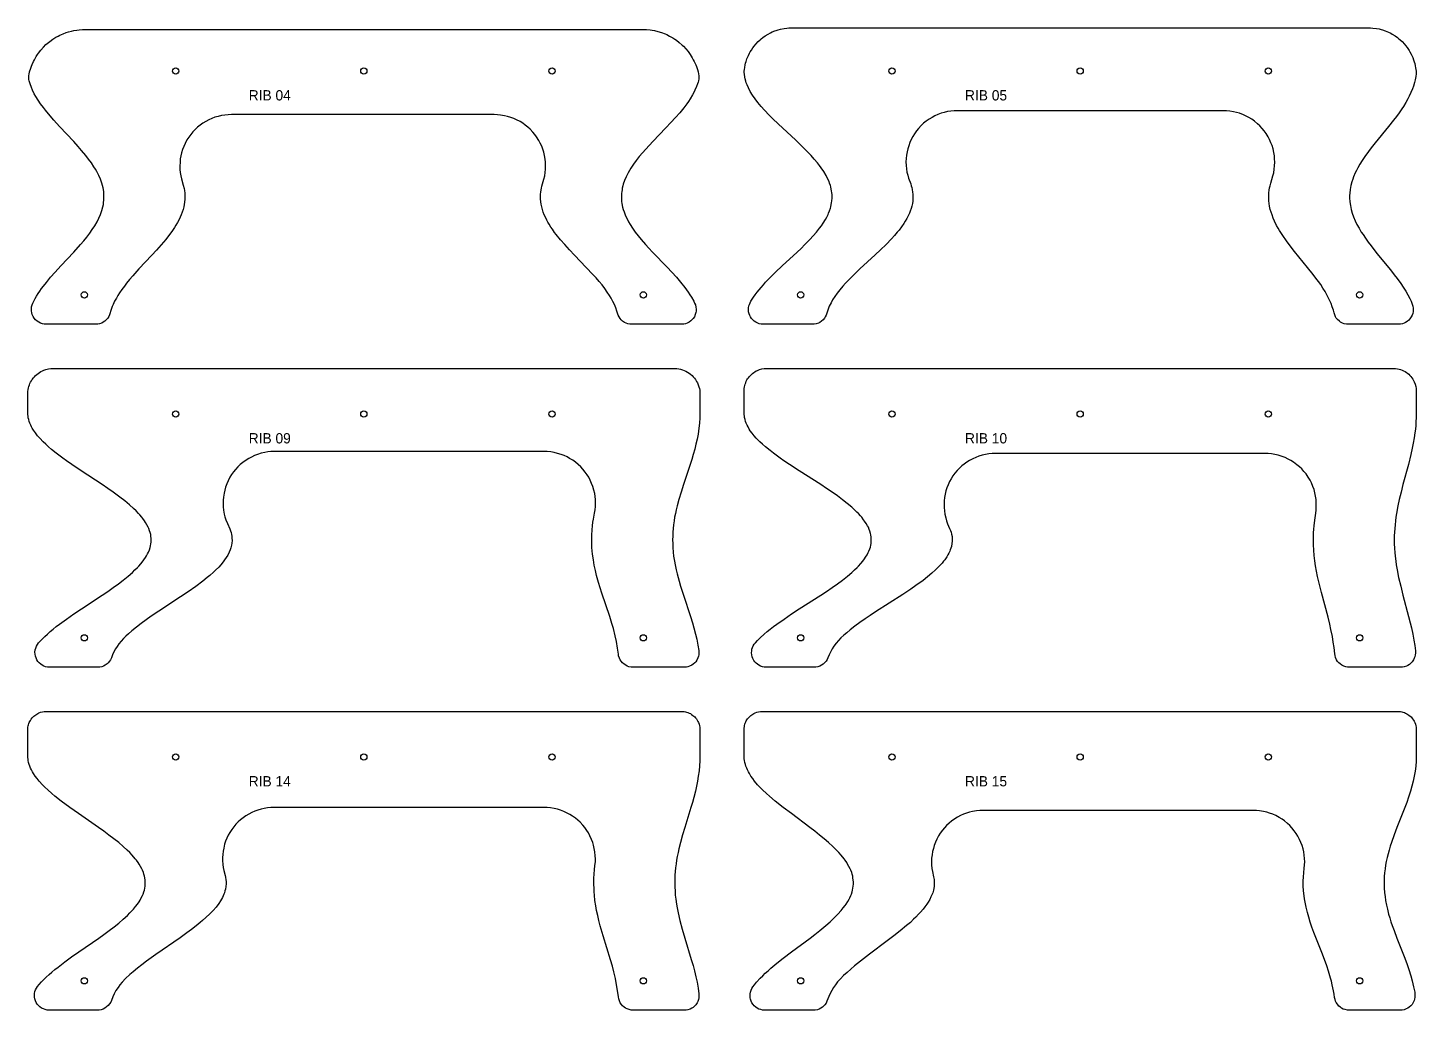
# Model space of a CAD drawing. Header units: millimetres. Extents: x 0 to 4812, y -2332 to 403.
# Drawn here: x 2923 to 4812, y -933 to 403 of the extents above; entities that cross this region are included whole.
import ezdxf
from ezdxf.enums import TextEntityAlignment as Align

# ---------------------------------------------------------------- set-up
doc = ezdxf.new("R2010")
doc.units = ezdxf.units.MM
for name, color, linetype in [('CUT_HOLES', 5, 'Continuous'), ('CUT_OUTSIDE', 1, 'Continuous'), ('LABEL', 7, 'Continuous')]:
    doc.layers.add(name, color=color, linetype=linetype)

msp = doc.modelspace()

# ---------------------------------------------------------------- linework, layer by layer
at = {"layer": 'CUT_HOLES'}
for centre in [(3124.4, 344.4), (3380.4, 344.4), (3636.4, 344.4), (4098.8, 344.4), (4354.8, 344.4), (4610.8, 344.4), (3000.2, 40), (3760.6, 40), (3974.6, 40), (4735, 40), (3124.4, -122), (3380.4, -122), (3636.4, -122), (4098.8, -122), (4354.8, -122), (4610.8, -122), (3000.2, -426.4), (3760.6, -426.4), (3974.6, -426.4), (4735, -426.4), (3124.4, -588.4), (3380.4, -588.4), (3636.4, -588.4), (4098.8, -588.4), (4354.8, -588.4), (4610.8, -588.4), (3000.2, -892.8), (3760.6, -892.8), (3974.6, -892.8), (4735, -892.8)]:
    msp.add_circle(centre, 4.25, dxfattribs=at)
at = {"layer": 'CUT_OUTSIDE'}
for points in [[(2948.2, 0), (2945.7, 0.2), (2943.1, 0.7), (2940.5, 1.5), (2938.1, 2.7), (2935.9, 4.2), (2933.9, 5.9), (2931.8, 8.4), (2930.4, 10.7), (2929.3, 13.1), (2928.6, 15.7), (2928.2, 18.3), (2928.1, 21), (2928.4, 23.7), (2929.1, 26.3), (2930, 28.6), (2931.5, 31.6), (2933.3, 35), (2935.3, 38.4), (2937.4, 41.8), (2939.7, 45.2), (2942.1, 48.6), (2944.6, 52), (2948.6, 57), (2954.3, 63.9), (2960.4, 70.8), (2968.2, 79.3), (2985.8, 98.1), (2995, 108.3), (2999.4, 113.5), (3003.5, 118.6), (3007.5, 123.8), (3011, 128.8), (3014.4, 134), (3017.4, 139.2), (3020, 144.3), (3022.2, 149.5), (3024, 154.6), (3025.4, 159.7), (3026, 162.9), (3026.3, 164.8), (3026.8, 169.8), (3026.9, 173.1), (3026.9, 175.1), (3026.7, 178.2), (3026.5, 180.3), (3026.1, 183.4), (3025.7, 185.4), (3024.9, 188.8), (3024, 191.9), (3022.1, 197.2), (3019.8, 202.5), (3017.2, 207.6), (3015.3, 210.8), (3013.2, 214.2), (3009.8, 219.4), (3006, 224.6), (3002, 229.6), (2996.4, 236.5), (2991.9, 241.6), (2985.7, 248.5), (2966.5, 269), (2958.6, 277.6), (2951.2, 286.1), (2947.2, 291.1), (2944.4, 294.7), (2940.6, 299.8), (2937.3, 304.7), (2934.2, 309.8), (2932.1, 313.6), (2929.8, 318.3), (2928.1, 322.2), (2926.4, 326.8), (2925.2, 331), (2924.8, 333.1), (2924.6, 335.4), (2924.7, 338.2), (2925.1, 340.3), (2925.7, 343.2), (2927.2, 348.1), (2928.3, 351.1), (2929.2, 353.5), (2931, 357.4), (2932.2, 359.7), (2934.7, 364.2), (2936.4, 366.8), (2937.9, 368.9), (2941, 372.9), (2944.4, 376.7), (2948, 380.3), (2949.8, 382), (2953.2, 384.7), (2957.3, 387.7), (2961.6, 390.4), (2964.4, 391.9), (2966.6, 393.1), (2971.3, 395.2), (2975.4, 396.7), (2978.4, 397.7), (2982.7, 398.8), (2985.8, 399.5), (2990.1, 400.2), (2993.3, 400.6), (2997.7, 400.9), (3000.7, 400.9), (3760, 400.9), (3764.9, 400.8), (3770, 400.3), (3772.5, 399.9), (3775.6, 399.4), (3780.5, 398.2), (3785.4, 396.7), (3790.2, 394.9), (3792.5, 393.9), (3796.4, 392), (3800.8, 389.4), (3803.5, 387.7), (3805.5, 386.3), (3809.5, 383.2), (3813.4, 379.8), (3815.2, 378), (3818.2, 374.8), (3821.4, 370.9), (3824.4, 366.8), (3827.1, 362.5), (3828.6, 359.8), (3829.7, 357.5), (3831.8, 352.8), (3832.8, 350.5), (3834.2, 346.3), (3835, 343.3), (3835.7, 340.8), (3836.1, 337.8), (3836.2, 335.5), (3836, 333.6), (3835.6, 331.2), (3835, 329.1), (3834.3, 326.8), (3833, 323.5), (3830.8, 318.3), (3829.2, 315), (3827.5, 311.9), (3824.2, 306.5), (3821.9, 303.1), (3819.7, 299.9), (3815.7, 294.5), (3810.1, 287.7), (3804.2, 281), (3797.9, 274.2), (3791.4, 267.3), (3773.3, 248.5), (3763.9, 238.3), (3759.3, 233.1), (3755, 228), (3751, 222.8), (3747.3, 217.8), (3743.8, 212.5), (3741.7, 209.1), (3739.9, 205.9), (3737.2, 200.7), (3735.1, 195.6), (3733.3, 190.5), (3732.8, 188.5), (3732, 185.3), (3731.6, 183.4), (3731.2, 180.2), (3731, 178.2), (3730.8, 175.1), (3730.7, 173.1), (3730.8, 169.8), (3731.1, 166.7), (3731.4, 164.6), (3731.9, 161.5), (3732.4, 159.4), (3733.3, 156.1), (3734.3, 153), (3736.3, 147.7), (3738.9, 142.4), (3740.6, 139.2), (3742.6, 135.8), (3746, 130.5), (3749.5, 125.5), (3753.5, 120.3), (3757.7, 115.2), (3763.6, 108.4), (3768.2, 103.3), (3773.1, 98.1), (3792.8, 77.6), (3799.3, 70.8), (3805.6, 63.9), (3811.3, 57.2), (3816.9, 50.2), (3819.5, 46.8), (3821.8, 43.6), (3824, 40.2), (3826.1, 36.8), (3829.2, 31.3), (3830.4, 28.9), (3831.4, 26.5), (3832.2, 23.4), (3832.5, 20.7), (3832.4, 18), (3832.1, 15.9), (3831.3, 13.3), (3830, 10.3), (3828.5, 8.1), (3827.2, 6.4), (3825.2, 4.6), (3823, 3), (3820.1, 1.5), (3818.1, 0.8), (3815.5, 0.2), (3812.4, 0), (3745, 0), (3742.4, 0.2), (3739.3, 0.8), (3737.3, 1.5), (3735, 2.6), (3732.3, 4.4), (3730.4, 6.2), (3729, 7.8), (3727.5, 10), (3726.4, 12.3), (3725.5, 15), (3724.7, 18), (3723.2, 22.5), (3721.3, 27.1), (3719.3, 31.2), (3716.8, 35.7), (3714.7, 39.2), (3711.6, 43.8), (3708.1, 48.6), (3704.4, 53.5), (3700.4, 58.3), (3696.3, 63.1), (3692, 67.8), (3683, 77.4), (3667, 94.1), (3660.2, 101.2), (3653.6, 108.4), (3647.8, 115), (3642, 122.2), (3639.9, 125), (3636.9, 129.2), (3634.9, 132.1), (3632.5, 136), (3630.6, 139.1), (3629.2, 141.7), (3627.3, 145.6), (3625.8, 148.9), (3624.4, 152.6), (3623.3, 156.1), (3622.4, 159.6), (3621.6, 163.3), (3621.1, 166.7), (3620.8, 170.5), (3620.8, 173.7), (3620.9, 177.1), (3621.1, 179.9), (3621.6, 182.8), (3622, 185.1), (3622.6, 187.9), (3625.4, 197.3), (3626.4, 201.8), (3627.2, 206.5), (3627.6, 211.1), (3627.7, 216.3), (3627.5, 220.5), (3627.1, 224.4), (3626.2, 229.6), (3625.1, 234.2), (3623.8, 238.3), (3622.3, 242.2), (3620.4, 246.3), (3618.3, 250.1), (3615.4, 254.7), (3612.9, 258.2), (3610.4, 261.2), (3606.7, 265.2), (3603.5, 268.1), (3600, 270.9), (3596.6, 273.3), (3592.9, 275.6), (3588.1, 278.2), (3584.2, 279.9), (3580.3, 281.4), (3575.9, 282.7), (3571.8, 283.7), (3566.4, 284.6), (3562.1, 285), (3557.8, 285.1), (3200.3, 285.1), (3195.7, 285), (3191.1, 284.5), (3186.6, 283.8), (3182.2, 282.8), (3177.8, 281.5), (3173.5, 279.9), (3169.4, 278), (3165.3, 275.9), (3161.4, 273.5), (3157.7, 270.9), (3154.2, 268), (3150.8, 264.9), (3147.7, 261.6), (3144.8, 258.1), (3142.1, 254.4), (3139.8, 250.7), (3137.2, 245.9), (3135.4, 242), (3133.7, 237.5), (3132.5, 233.3), (3131.4, 228.9), (3130.7, 224.8), (3130.3, 220.5), (3130.1, 215), (3130.2, 210.7), (3130.6, 206.2), (3131.3, 202.1), (3132.2, 197.9), (3134.8, 189.2), (3135.8, 184.5), (3136.3, 181.8), (3136.7, 178.5), (3136.9, 175.7), (3136.9, 173.3), (3136.8, 170), (3136.5, 166.3), (3136, 162.9), (3135.4, 159.7), (3134.5, 156.1), (3133.4, 152.6), (3132, 149), (3130.6, 145.6), (3128.7, 141.8), (3127.1, 138.6), (3124.7, 134.6), (3122.7, 131.4), (3120, 127.4), (3117.9, 124.4), (3114.7, 120.1), (3111, 115.5), (3104.8, 108.1), (3098.5, 101), (3092, 94), (3074.5, 75.3), (3066.1, 66), (3061.6, 60.8), (3057.7, 56), (3054.6, 52), (3051.2, 47.4), (3048, 42.8), (3045.7, 39.1), (3043.7, 35.7), (3041.3, 31.3), (3039.4, 27.1), (3038.2, 24.4), (3036.7, 20.2), (3034.5, 12.7), (3033.6, 10.8), (3032.2, 8.5), (3030.5, 6.4), (3028.1, 4.2), (3025.9, 2.7), (3024, 1.7), (3020.9, 0.7), (3018.3, 0.2), (3015.7, 0), (2948.2, 0)], [(3897.9, 344.3), (3898.1, 346.5), (3898.5, 349.3), (3899.2, 352.7), (3899.7, 354.9), (3900.5, 357.5), (3901.6, 360.9), (3903.5, 365.5), (3905.1, 368.6), (3906.1, 370.5), (3907.6, 372.9), (3909.5, 375.8), (3911.2, 378.1), (3913.5, 380.9), (3916.9, 384.5), (3919.4, 386.9), (3921.1, 388.3), (3923.3, 390), (3926.1, 392.1), (3930.3, 394.7), (3933.5, 396.4), (3936, 397.6), (3939.3, 398.9), (3941.3, 399.7), (3944, 400.5), (3947.4, 401.4), (3952.3, 402.4), (3955.8, 402.9), (3958.5, 403.1), (3962.6, 403.2), (4746.9, 403.2), (4749.6, 403.2), (4753.1, 402.9), (4758.1, 402.3), (4761.5, 401.6), (4764.2, 400.9), (4766.3, 400.3), (4769.6, 399.2), (4774.2, 397.3), (4777.4, 395.7), (4779.3, 394.7), (4783.5, 392.1), (4786.3, 390), (4788.1, 388.7), (4790.2, 386.9), (4792.7, 384.5), (4796.1, 380.9), (4797.5, 379.2), (4799.6, 376.4), (4802.4, 372.4), (4803.5, 370.5), (4805.1, 367.4), (4807.2, 362.8), (4808.4, 359.5), (4809.3, 356.9), (4809.9, 354.8), (4810.7, 351.3), (4811.2, 348.6), (4811.7, 344.4), (4811.7, 340.6), (4811.3, 337.1), (4810.5, 332.4), (4809.6, 328.6), (4808.3, 323.9), (4806.9, 320.1), (4804.8, 315), (4802.6, 310.2), (4800.6, 306.5), (4797.7, 301.4), (4794.5, 296.3), (4792.2, 292.8), (4788.7, 287.7), (4785, 282.7), (4781, 277.6), (4774.2, 269), (4756.1, 246.8), (4750.7, 240), (4746.9, 234.9), (4742, 228.1), (4738.5, 222.9), (4735.3, 217.7), (4732.4, 212.6), (4730.7, 209.2), (4729.1, 205.9), (4726.8, 200.6), (4725.6, 197.3), (4724.5, 193.9), (4723.1, 188.7), (4722.1, 183.5), (4721.5, 178.2), (4721.4, 175.1), (4721.4, 171.8), (4721.7, 166.5), (4722.4, 161.4), (4723.5, 156.3), (4724.9, 151.1), (4726.7, 146.1), (4728.9, 140.9), (4731.4, 135.7), (4734.2, 130.6), (4737.3, 125.5), (4739.6, 122), (4743, 116.9), (4746.6, 111.9), (4750.5, 106.7), (4758.6, 96.4), (4776.8, 74.2), (4782.1, 67.4), (4786.1, 62.2), (4790.9, 55.5), (4794.4, 50.4), (4797.7, 45), (4800.5, 40.2), (4803.1, 35.1), (4804.9, 31.3), (4806.5, 27.4), (4807.4, 24.5), (4807.8, 22), (4807.9, 19.4), (4807.7, 17.3), (4807.2, 14.8), (4806.4, 12.4), (4805.3, 10), (4803.5, 7.5), (4801.8, 5.6), (4799.8, 3.9), (4797.6, 2.5), (4795.7, 1.6), (4793.3, 0.7), (4790.8, 0.2), (4788.1, 0), (4719.8, 0), (4717.3, 0.2), (4714.1, 0.8), (4711.6, 1.7), (4709.2, 3), (4707.4, 4.2), (4705, 6.4), (4703.3, 8.5), (4702.2, 10.3), (4701.1, 12.8), (4700.2, 15.5), (4699.3, 19.2), (4697.8, 23.8), (4696.2, 28.2), (4694.1, 32.9), (4691.9, 37.5), (4690.1, 40.9), (4688, 44.5), (4685.1, 49.2), (4682, 53.9), (4679.1, 58), (4675.6, 62.9), (4671.9, 67.7), (4664.2, 77.4), (4646.4, 99.2), (4640.7, 106.5), (4635.4, 113.5), (4630.4, 120.8), (4626, 127.6), (4624.3, 130.5), (4622.1, 134.5), (4619.2, 140.2), (4617.5, 144.2), (4615.8, 148.7), (4614.6, 152.4), (4613.5, 156.1), (4612.6, 160.5), (4612, 164.1), (4611.6, 168), (4611.4, 171.6), (4611.4, 175.2), (4611.6, 178.8), (4612, 182.4), (4612.5, 185.6), (4613.1, 188.3), (4614, 192), (4617, 201.8), (4618.1, 206), (4618.9, 210.8), (4619.4, 215.4), (4619.6, 220.6), (4619.4, 225), (4619.1, 228.9), (4618.3, 233.7), (4617.2, 238.8), (4615.9, 243), (4614.4, 246.9), (4612.6, 251.1), (4610.6, 254.9), (4607.7, 259.6), (4605.1, 263.1), (4602.5, 266.4), (4599.4, 269.8), (4596.2, 272.8), (4592, 276.3), (4588.4, 278.8), (4584.5, 281.2), (4580.8, 283.2), (4576.9, 285), (4571.7, 286.9), (4567.6, 288.2), (4563.5, 289.1), (4558.3, 290), (4554, 290.4), (4549.5, 290.5), (4188, 290.5), (4183.5, 290.4), (4179, 290), (4174.4, 289.2), (4170, 288.2), (4165.6, 286.9), (4161.3, 285.3), (4157.1, 283.4), (4153.3, 281.4), (4149.2, 278.8), (4145.5, 276.2), (4141.9, 273.3), (4138.7, 270.4), (4135, 266.3), (4132.3, 263), (4129.5, 259), (4127.2, 255.4), (4125, 251.3), (4123.2, 247.1), (4121.6, 242.8), (4120.4, 238.8), (4119.3, 234.4), (4118.5, 229.9), (4118.1, 225.3), (4117.9, 220.7), (4118.1, 216.1), (4118.5, 211.6), (4119.2, 207.1), (4120.3, 202.6), (4121.5, 198.5), (4124.3, 190.9), (4125.1, 188.5), (4125.7, 186.2), (4126.3, 183.4), (4126.9, 179.9), (4127.2, 177), (4127.3, 174.6), (4127.3, 171.4), (4127, 167.5), (4126.6, 164.3), (4125.8, 160.8), (4124.9, 157.4), (4123.6, 153.7), (4122.6, 151), (4120.9, 147.4), (4119.1, 144), (4116.9, 140.1), (4114.8, 136.9), (4111.7, 132.4), (4108.5, 128.2), (4106, 125.1), (4102.3, 120.8), (4098, 116.1), (4090.7, 108.5), (4083.4, 101.4), (4075.8, 94.3), (4055.3, 75.3), (4045.4, 65.8), (4040.2, 60.6), (4035.7, 55.7), (4032, 51.7), (4028.1, 47), (4024.4, 42.3), (4021, 37.7), (4018.1, 33.2), (4015.9, 29.2), (4013.6, 24.6), (4011.9, 20.4), (4009.3, 12.5), (4008.1, 10.1), (4007, 8.3), (4005.3, 6.2), (4002.9, 4.1), (4000.7, 2.6), (3998.8, 1.7), (3995.8, 0.6), (3993.2, 0.2), (3990.9, 0), (3923.7, 0), (3920.7, 0.2), (3918.2, 0.7), (3916.3, 1.4), (3913.5, 2.8), (3911.3, 4.2), (3909.4, 5.9), (3907.7, 7.9), (3906.3, 10), (3905.3, 11.9), (3904.4, 14.3), (3903.8, 16.8), (3903.6, 19.4), (3903.7, 22.5), (3904.2, 25), (3904.8, 27), (3905.9, 29.4), (3907, 31.3), (3910.4, 36.7), (3912.8, 40.1), (3915.3, 43.5), (3918, 46.9), (3920.7, 50.2), (3923.9, 53.7), (3927, 57.2), (3933.5, 63.9), (3940.5, 70.8), (3949.6, 79.3), (3969.9, 98.1), (3975.3, 103.2), (3980.5, 108.3), (3987.1, 115.1), (3991.8, 120.3), (3996.3, 125.5), (4000.3, 130.5), (4002.8, 134), (4005.1, 137.3), (4008.4, 142.6), (4010.2, 145.9), (4011.8, 149.2), (4012.7, 151.3), (4013.9, 154.4), (4015, 157.7), (4015.6, 159.7), (4016.3, 162.8), (4016.7, 165), (4017.1, 168.1), (4017.3, 171.4), (4017.4, 173.5), (4017.3, 176.5), (4017.1, 178.7), (4016.6, 181.7), (4016.3, 183.8), (4015.5, 186.9), (4015, 188.9), (4013.9, 192), (4013.2, 194), (4011.7, 197.3), (4009.2, 202.4), (4006.1, 207.6), (4002.6, 212.7), (4000.2, 216.1), (3997.5, 219.4), (3993.2, 224.5), (3988.7, 229.6), (3983.8, 234.7), (3978.6, 239.9), (3967.9, 250.2), (3943.9, 272.4), (3936.8, 279.2), (3931.6, 284.4), (3925.3, 291.1), (3920.7, 296.2), (3916.3, 301.5), (3912.5, 306.7), (3909, 311.8), (3906.1, 316.6), (3903.5, 321.7), (3901.8, 325.7), (3900.7, 328.5), (3900, 330.8), (3899.2, 333.6), (3898.7, 335.9), (3898, 340.3), (3897.8, 342.4), (3897.9, 344.3)], [(2937.8, -433.4), (2939.6, -431.3), (2942.8, -428), (2946.2, -424.6), (2949.9, -421.2), (2953.8, -417.8), (2957.7, -414.5), (2962, -411.1), (2966.5, -407.7), (2976, -400.8), (2985.9, -393.9), (2996.1, -387.1), (3024.5, -368.3), (3032.1, -363.2), (3039.4, -358.1), (3046.5, -352.9), (3053.2, -347.8), (3059.6, -342.6), (3065.5, -337.5), (3069, -334.1), (3072.4, -330.8), (3074.2, -328.9), (3077, -325.7), (3078.6, -323.7), (3081.1, -320.4), (3083.3, -317.2), (3084.6, -315.1), (3086.2, -312.1), (3087.3, -310), (3088.6, -306.9), (3089.6, -303.6), (3090.2, -301.3), (3090.8, -298.4), (3091, -296.2), (3091.1, -293.4), (3091.1, -291.1), (3090.8, -288.1), (3090.4, -286), (3089.7, -283), (3089, -280.9), (3087.9, -277.8), (3087, -275.8), (3085.3, -272.5), (3083.4, -269.4), (3082.1, -267.4), (3079.8, -264.2), (3078.2, -262.2), (3075.5, -259), (3073.8, -257.1), (3070.6, -253.8), (3067, -250.4), (3061.4, -245.3), (3055.1, -240.1), (3048.6, -235), (3039.3, -228.2), (3031.9, -223.1), (3024.3, -217.9), (2995.8, -199.1), (2983.1, -190.6), (2975.8, -185.5), (2971, -182.1), (2961.8, -175.1), (2955.6, -170.2), (2951.6, -166.8), (2947.6, -163.1), (2944.1, -159.7), (2939.4, -154.9), (2936.5, -151.5), (2933.6, -147.7), (2931.1, -144.2), (2929.4, -141.3), (2928.5, -139.6), (2927.3, -137.2), (2926.1, -134.5), (2925.2, -132), (2924.5, -129.5), (2923.9, -127), (2923.6, -125.1), (2923.3, -122.7), (2923.2, -120.2), (2923.2, -94.8), (2923.3, -91.6), (2923.7, -88.7), (2924.2, -86.5), (2924.8, -84.4), (2925.5, -82.2), (2926.2, -80.7), (2927.1, -78.7), (2928.2, -76.7), (2929.4, -74.9), (2930.8, -73), (2932.3, -71.3), (2933.8, -69.7), (2935.5, -68.2), (2937.3, -66.8), (2939.2, -65.6), (2941.1, -64.4), (2943.1, -63.4), (2945.2, -62.5), (2948, -61.6), (2951.3, -60.8), (2954.6, -60.3), (2957.8, -60.2), (3803.9, -60.2), (3806.2, -60.3), (3809, -60.7), (3811.3, -61.2), (3813.9, -61.9), (3816.1, -62.7), (3818.6, -63.9), (3820.7, -65), (3822.9, -66.4), (3824.8, -67.8), (3826.9, -69.7), (3828.5, -71.3), (3830.3, -73.4), (3831.6, -75.3), (3833.1, -77.7), (3834.2, -79.7), (3835.3, -82.2), (3836.2, -84.9), (3836.8, -87.2), (3837.3, -89.8), (3837.5, -92.7), (3837.6, -94.8), (3837.6, -120.4), (3837.4, -127.4), (3837, -134.3), (3836.3, -141.1), (3835, -149.5), (3833.7, -156.3), (3832.2, -163.2), (3830.5, -170), (3828.5, -176.9), (3826.5, -183.7), (3824.3, -190.5), (3815.2, -217.9), (3811.9, -228.1), (3808.8, -238.4), (3806.6, -246.9), (3805.3, -252.1), (3804.2, -257.2), (3803.2, -262.3), (3802.4, -267.4), (3801.7, -272.6), (3801.1, -277.7), (3800.7, -282.8), (3800.5, -288), (3800.4, -293.1), (3800.5, -298.3), (3800.7, -303.4), (3801.2, -310.1), (3801.8, -315.3), (3802.9, -322), (3803.8, -327.2), (3805.3, -334.1), (3806.5, -339.2), (3807.8, -344.3), (3809.3, -349.5), (3811.3, -356.3), (3815.1, -368.3), (3824.8, -397.3), (3827.5, -405.8), (3829.4, -412.7), (3831.7, -421.2), (3833.3, -428.2), (3834.9, -436.5), (3836, -443.7), (3836.2, -446.7), (3836, -449.3), (3835.6, -451.3), (3834.8, -453.8), (3833.4, -456.6), (3831.9, -458.8), (3830.5, -460.3), (3828.6, -462.1), (3826.4, -463.6), (3823.6, -465), (3821.1, -465.8), (3819.1, -466.2), (3816.1, -466.4), (3746.6, -466.4), (3744.1, -466.2), (3741, -465.6), (3738.5, -464.7), (3736.6, -463.7), (3734.4, -462.3), (3732.4, -460.5), (3730.3, -458.1), (3729.2, -456.3), (3728, -453.9), (3727, -450.9), (3726.6, -448.6), (3725.5, -440.3), (3724, -431.5), (3722.2, -423.5), (3719.8, -413.9), (3717.7, -406.7), (3714.8, -397.4), (3704.3, -365.8), (3702, -358.5), (3699.8, -351.2), (3697.1, -341.7), (3695.4, -334.7), (3693.9, -327.5), (3692.6, -320.3), (3691.5, -312.6), (3691, -307.9), (3690.7, -303.4), (3690.4, -295.7), (3690.4, -291), (3690.5, -286.6), (3690.9, -279.5), (3691.5, -274), (3692.1, -269.3), (3692.8, -265), (3694.2, -256.9), (3695, -252.3), (3695.5, -247.7), (3695.6, -243.2), (3695.5, -238.3), (3695.1, -234.4), (3694.4, -230.1), (3693.4, -225.4), (3691.9, -220.6), (3690.3, -216.3), (3688.3, -211.9), (3686.3, -208.1), (3684.2, -204.7), (3681.6, -201), (3678.5, -197.2), (3675.4, -193.8), (3672, -190.7), (3668.2, -187.5), (3664.5, -184.8), (3660.3, -182.3), (3656.9, -180.4), (3652.9, -178.6), (3648.6, -176.9), (3644, -175.5), (3639.5, -174.5), (3634.6, -173.6), (3629.8, -173.2), (3625.4, -173.1), (3259, -173.1), (3253.8, -173.2), (3249.9, -173.6), (3245.6, -174.3), (3240.8, -175.4), (3235.8, -177), (3231.7, -178.5), (3227.5, -180.5), (3223.8, -182.5), (3220.1, -184.8), (3215.6, -188), (3212.3, -190.8), (3209, -194), (3205.8, -197.4), (3203.2, -200.6), (3200.5, -204.4), (3198.2, -208.1), (3195.7, -213), (3193.9, -217), (3192.3, -221.3), (3191.1, -225.4), (3190.2, -229.6), (3189.3, -235.1), (3189, -239.4), (3188.9, -243.6), (3189.1, -248.2), (3189.5, -252.6), (3190.5, -258), (3191.4, -261.8), (3192.7, -266), (3194.7, -270.9), (3197.9, -278), (3199, -280.8), (3199.7, -283.3), (3200.3, -285.7), (3200.7, -288.2), (3201, -290.7), (3201.1, -294), (3200.8, -297.7), (3200.4, -300.3), (3199.5, -303.8), (3198.5, -306.9), (3197.3, -309.9), (3195.3, -313.8), (3193.3, -317.2), (3191, -320.5), (3189, -323.1), (3185.8, -327), (3182.9, -330.2), (3178.8, -334.4), (3175.7, -337.3), (3170.7, -341.7), (3167.4, -344.5), (3161.4, -349.2), (3151.8, -356.4), (3141.4, -363.7), (3130.8, -370.8), (3101.6, -390.1), (3091.2, -397.1), (3084.4, -401.9), (3077.3, -407.1), (3070.9, -412), (3064.9, -416.9), (3060.3, -420.9), (3056.5, -424.3), (3053.4, -427.4), (3050.2, -430.8), (3047.2, -434.6), (3044.7, -438.1), (3042.7, -441.4), (3040.5, -445.4), (3038.6, -449.5), (3037.1, -453.5), (3035.9, -456.1), (3034.5, -458.3), (3032.7, -460.4), (3031.1, -461.8), (3028.5, -463.7), (3026, -464.9), (3024, -465.6), (3021.4, -466.2), (3018.6, -466.4), (2953.1, -466.4), (2950.1, -466.2), (2947.5, -465.6), (2945, -464.7), (2942.6, -463.5), (2940.8, -462.3), (2938.8, -460.5), (2937.1, -458.5), (2935.6, -456.3), (2934.5, -453.8), (2933.6, -451.3), (2933.1, -448.7), (2933, -446), (2933.3, -442.8), (2934, -440.3), (2935, -437.8), (2936.3, -435.4), (2937.8, -433.4)], [(3928, -466.4), (3925.1, -466.2), (3922.5, -465.7), (3920.1, -464.8), (3917.8, -463.7), (3915.7, -462.3), (3914.1, -460.9), (3912.4, -459.1), (3910.9, -457), (3909.7, -454.7), (3908.8, -452.3), (3908.1, -449.3), (3907.9, -446.8), (3908, -444.2), (3908.4, -441.7), (3909, -439.7), (3910, -437.4), (3911.3, -435.2), (3913, -433), (3915.8, -430), (3919.3, -426.5), (3925.1, -421.2), (3929.1, -417.8), (3933.2, -414.5), (3937.8, -411), (3942.4, -407.6), (3952, -400.8), (3962.2, -393.9), (3972.8, -387.1), (4002.1, -368.3), (4009.9, -363.2), (4017.4, -358.1), (4024.7, -352.9), (4031.7, -347.8), (4038.2, -342.6), (4044.3, -337.5), (4048, -334.1), (4051.4, -330.8), (4053.3, -328.9), (4056.3, -325.5), (4059.1, -322.2), (4061.5, -318.9), (4062.9, -316.8), (4064.9, -313.7), (4066.6, -310.4), (4067.5, -308.4), (4068.7, -305.3), (4069.4, -303.1), (4070.1, -300.3), (4070.5, -297.9), (4070.7, -295), (4070.7, -291.7), (4070.6, -289.4), (4070.1, -286.4), (4069.6, -284.3), (4068.8, -281.3), (4068, -279.2), (4066.7, -276.1), (4065.6, -274.1), (4063.7, -270.8), (4061.6, -267.6), (4060.2, -265.7), (4057.7, -262.5), (4056, -260.5), (4053.1, -257.3), (4051.2, -255.4), (4047.8, -252.1), (4044.1, -248.7), (4038, -243.6), (4031.5, -238.5), (4024.6, -233.4), (4017.3, -228.2), (4009.7, -223.1), (4001.9, -217.9), (3972.5, -199.1), (3959.3, -190.6), (3951.8, -185.5), (3946.9, -182.1), (3937.6, -175.3), (3933, -171.7), (3926.9, -166.8), (3922.8, -163.2), (3919.1, -159.7), (3914.3, -154.9), (3911.3, -151.5), (3908.6, -148), (3906.1, -144.7), (3904.7, -142.4), (3903, -139.6), (3901.8, -137.2), (3900.6, -134.6), (3899.7, -132.1), (3898.9, -129.5), (3898.3, -126.9), (3898, -125.1), (3897.7, -122.8), (3897.6, -120.1), (3897.6, -91), (3897.7, -89.1), (3897.8, -87.1), (3898.1, -85.2), (3898.6, -83.2), (3899.1, -81.3), (3899.8, -79.4), (3900.6, -77.5), (3901.5, -75.7), (3902.4, -74.3), (3903.6, -72.6), (3904.8, -71), (3906.2, -69.5), (3907.6, -68.1), (3909.1, -66.8), (3910.7, -65.6), (3912.4, -64.5), (3914.2, -63.5), (3916, -62.7), (3918.8, -61.6), (3922, -60.7), (3925, -60.2), (3928.5, -60.1), (4781.9, -60.1), (4784, -60.2), (4786.6, -60.5), (4788.6, -61), (4790.5, -61.5), (4792.7, -62.3), (4794.6, -63.1), (4796.9, -64.3), (4798.6, -65.4), (4800.3, -66.6), (4801.8, -67.9), (4803.4, -69.5), (4804.8, -71.1), (4806.1, -72.7), (4807.5, -74.8), (4808.5, -76.6), (4809.4, -78.4), (4810.5, -81.3), (4811.3, -84.4), (4811.8, -87.4), (4812, -90.6), (4812, -120.6), (4811.9, -127.3), (4811.6, -132.4), (4811.3, -137.5), (4810.8, -142.6), (4810.1, -147.8), (4809.2, -154.6), (4808, -161.6), (4806.6, -168.4), (4804.7, -176.9), (4801.4, -190.5), (4794, -217.9), (4791.4, -228.1), (4788.9, -238.4), (4787.1, -246.9), (4785.2, -257.2), (4784.4, -262.3), (4783.7, -267.4), (4783.2, -272.6), (4782.7, -277.7), (4782.4, -282.8), (4782.2, -287.9), (4782.1, -293.1), (4782.2, -298.2), (4782.5, -305), (4782.8, -310.2), (4783.3, -315.3), (4784.1, -322.1), (4784.9, -327.2), (4786, -334.1), (4788.1, -344.3), (4790.9, -356.3), (4794, -368.3), (4801.7, -397.3), (4803.9, -405.8), (4805.4, -412.7), (4807.3, -421.3), (4808.8, -429.7), (4809.9, -436.7), (4810.8, -444.2), (4810.9, -447.1), (4810.6, -449.7), (4810, -452.2), (4809.4, -454.1), (4808.2, -456.4), (4806.4, -459), (4804.7, -460.9), (4802.7, -462.5), (4800.6, -463.9), (4798.7, -464.8), (4795.8, -465.8), (4793.2, -466.3), (4790.8, -466.4), (4721.2, -466.4), (4718.7, -466.2), (4716.1, -465.7), (4713.5, -464.9), (4710.6, -463.4), (4708.5, -461.9), (4706.9, -460.4), (4705.1, -458.4), (4703.7, -456.1), (4702.3, -453.2), (4701.6, -450.6), (4701.2, -448.1), (4700.2, -439.4), (4699.2, -432.2), (4697.9, -424.4), (4695.9, -414.9), (4694.3, -407.8), (4692, -398.5), (4683, -364.8), (4679.5, -350.4), (4677.8, -343), (4676.4, -335.8), (4675.1, -328.6), (4674.1, -321.5), (4673.2, -314.4), (4672.6, -307.2), (4672.2, -300), (4672.1, -292.8), (4672.2, -288), (4672.4, -283.6), (4672.6, -278.8), (4673, -274.1), (4673.9, -266.4), (4675.3, -256.7), (4675.8, -252.6), (4676.1, -247.7), (4676.1, -243), (4675.8, -238.4), (4675.1, -233.8), (4674.2, -229.2), (4673, -224.7), (4671.5, -220.6), (4669.4, -215.7), (4667.5, -211.9), (4665.2, -208.1), (4662.1, -203.5), (4659.3, -200.1), (4656.2, -196.7), (4653.1, -193.7), (4649.7, -190.9), (4645.2, -187.6), (4641.5, -185.2), (4637.8, -183.2), (4633.6, -181.2), (4629.5, -179.6), (4624.1, -178), (4619.8, -177), (4615.3, -176.2), (4610.6, -175.8), (4606.3, -175.6), (4239.9, -175.6), (4234.9, -175.8), (4230.4, -176.3), (4225.9, -177), (4221.5, -178), (4217.1, -179.4), (4212.9, -181), (4208.7, -182.8), (4204.5, -185.1), (4200.8, -187.4), (4196.9, -190.2), (4193.9, -192.7), (4190.7, -195.6), (4187.6, -198.8), (4184.5, -202.5), (4181.8, -206.2), (4179.4, -210), (4177.2, -214), (4175.3, -218.1), (4173.6, -222.4), (4172.3, -226.7), (4171.2, -231.1), (4170.4, -235.6), (4169.9, -240.1), (4169.7, -244.7), (4169.7, -249), (4170.1, -253.8), (4170.8, -258), (4171.9, -263.3), (4173.1, -267.4), (4174.5, -271.4), (4177.3, -277.5), (4178.4, -280.3), (4179.2, -282.7), (4179.8, -285.3), (4180.5, -288.7), (4180.7, -292.4), (4180.7, -294.9), (4180.4, -298.3), (4179.6, -302.1), (4179, -304.4), (4178.1, -306.8), (4177.4, -308.7), (4176.2, -311.1), (4174.9, -313.6), (4173.4, -316.1), (4170.7, -320.1), (4169, -322.3), (4167, -324.7), (4163, -329.1), (4158.1, -334), (4153, -338.6), (4147.2, -343.5), (4141.1, -348.2), (4131.3, -355.3), (4124.3, -360.2), (4113.7, -367.3), (4076.6, -391.1), (4069, -396), (4062.4, -400.6), (4055, -405.7), (4048.4, -410.5), (4042.1, -415.4), (4037.2, -419.4), (4033.3, -422.8), (4029.3, -426.5), (4025.9, -430), (4022.7, -433.8), (4019.9, -437.6), (4017.5, -441.3), (4015.5, -444.9), (4013.4, -449.4), (4011.7, -453.5), (4010.7, -455.8), (4009.3, -458.1), (4007.2, -460.5), (4005.2, -462.3), (4003, -463.7), (4000.6, -464.9), (3998.1, -465.7), (3995.4, -466.2), (3993.2, -466.4), (3928, -466.4)], [(2952.4, -932.8), (2949.4, -932.6), (2946.8, -932), (2944.4, -931.1), (2942, -929.9), (2939.8, -928.4), (2937.9, -926.6), (2936.2, -924.6), (2934.8, -922.4), (2933.7, -920), (2932.9, -917.5), (2932.4, -914.9), (2932.3, -912.8), (2932.5, -910.1), (2933, -907.5), (2933.9, -905), (2935.1, -902.7), (2936.6, -900.4), (2938.8, -897.8), (2941.8, -894.4), (2945.1, -891), (2948.4, -887.8), (2952.1, -884.3), (2956.1, -880.9), (2960.2, -877.5), (2964.5, -874.1), (2973.4, -867.2), (2982.9, -860.3), (2992.6, -853.5), (3019.7, -834.7), (3026.9, -829.6), (3033.8, -824.5), (3040.6, -819.3), (3047, -814.2), (3053.1, -809), (3058.7, -803.9), (3062.1, -800.5), (3065.2, -797.2), (3066.9, -795.3), (3069.7, -791.9), (3072.3, -788.6), (3074.6, -785.3), (3075.9, -783.2), (3077.6, -780.1), (3079.2, -776.8), (3080.1, -774.8), (3081.2, -771.7), (3081.8, -769.5), (3082.4, -766.6), (3082.8, -764.3), (3083.1, -761.3), (3083.1, -758.1), (3082.9, -755.8), (3082.5, -752.8), (3082, -750.7), (3081.2, -747.7), (3080.5, -745.6), (3079.3, -742.5), (3078.3, -740.5), (3076.6, -737.2), (3074.7, -734), (3073.4, -732.1), (3071, -728.9), (3069.5, -726.9), (3065, -721.8), (3061.9, -718.5), (3058.5, -715.1), (3052.8, -710), (3046.9, -704.9), (3040.4, -699.8), (3033.7, -694.6), (3026.7, -689.5), (3019.5, -684.3), (2992.4, -665.5), (2980.2, -657), (2968.8, -648.5), (2960.1, -641.7), (2955.9, -638.1), (2950.3, -633.2), (2946.5, -629.5), (2943.1, -626.1), (2938.7, -621.3), (2935.9, -617.9), (2933.3, -614.4), (2931.1, -611.1), (2929.7, -608.8), (2928.2, -606), (2927.1, -603.6), (2926, -601), (2925.1, -598.5), (2924.4, -595.9), (2923.8, -593.4), (2923.6, -591.6), (2923.3, -589.1), (2923.2, -586.5), (2923.2, -551.7), (2923.3, -549.4), (2923.5, -547.8), (2923.8, -546.2), (2924.2, -544.6), (2924.7, -543), (2925.3, -541.5), (2926, -540), (2926.8, -538.6), (2927.7, -537.1), (2929.1, -535.4), (2930.2, -534.1), (2931.4, -532.9), (2932.6, -531.9), (2934, -530.9), (2935.4, -530), (2936.8, -529.2), (2938.3, -528.5), (2940.7, -527.6), (2943.1, -526.9), (2945.6, -526.6), (2948.4, -526.4), (3812.6, -526.4), (3814.5, -526.5), (3816.1, -526.7), (3817.8, -527), (3819.5, -527.4), (3821.1, -527.9), (3823.1, -528.8), (3824.6, -529.5), (3826.2, -530.5), (3828, -531.8), (3829.3, -532.8), (3830.5, -534), (3831.7, -535.3), (3832.7, -536.7), (3834, -538.5), (3834.8, -540), (3835.5, -541.5), (3836.4, -543.8), (3837, -546.1), (3837.3, -547.9), (3837.6, -550.3), (3837.6, -586.8), (3837.5, -593.6), (3837, -600.5), (3836.4, -607.3), (3835.4, -614.3), (3834.3, -621.2), (3832.9, -628), (3831.4, -634.8), (3829.2, -643.3), (3827.4, -650.1), (3825.4, -656.9), (3816.9, -684.3), (3813.9, -694.5), (3811.1, -704.8), (3809, -713.3), (3807.8, -718.5), (3806.8, -723.6), (3805.9, -728.7), (3805.1, -733.8), (3804.5, -739), (3803.9, -744.1), (3803.6, -749.2), (3803.3, -754.3), (3803.3, -759.5), (3803.3, -764.6), (3803.7, -771.3), (3804.1, -776.5), (3804.6, -781.7), (3805.6, -788.4), (3806.4, -793.6), (3807.8, -800.5), (3810.1, -810.7), (3813.3, -822.7), (3816.9, -834.7), (3825.8, -863.7), (3828.2, -872.2), (3830.1, -879.1), (3832.1, -887.6), (3833.6, -894.6), (3835.1, -902.9), (3836.2, -910.3), (3836.3, -913.2), (3836.1, -915.8), (3835.5, -918.4), (3834.7, -920.8), (3833.7, -922.7), (3832, -925.3), (3830.2, -927.2), (3828.2, -928.9), (3826.5, -930), (3824.2, -931.2), (3821.2, -932.2), (3818.7, -932.6), (3816.2, -932.8), (3746.7, -932.8), (3744.2, -932.6), (3741.1, -932), (3738.5, -931.1), (3736.2, -929.9), (3734.4, -928.6), (3732.4, -926.9), (3730.7, -924.9), (3729.2, -922.6), (3728, -920.2), (3727.1, -917.2), (3726.7, -914.7), (3725.6, -905.9), (3724.3, -898.3), (3722.6, -889.7), (3720.4, -880.4), (3718.5, -873.1), (3715.9, -864.2), (3706, -831.8), (3702, -818), (3700.2, -810.9), (3698.5, -804), (3697.1, -797), (3695.9, -790.7), (3694.8, -783.4), (3694.1, -776.4), (3693.7, -771.9), (3693.5, -767.8), (3693.3, -760.9), (3693.4, -753.8), (3693.7, -747.1), (3694.1, -742), (3694.8, -735.8), (3695.3, -731.1), (3695.4, -727), (3695.2, -722.7), (3694.7, -717.2), (3693.9, -713), (3692.9, -708.5), (3691.7, -704.5), (3690.1, -700.5), (3687.9, -695.5), (3685.8, -691.7), (3683.6, -688.2), (3680.9, -684.5), (3678.2, -681.1), (3674.5, -677.1), (3671.3, -674.2), (3668.1, -671.6), (3664.3, -668.9), (3660.7, -666.6), (3656.1, -664.2), (3652.3, -662.4), (3648, -660.8), (3643.6, -659.5), (3639.5, -658.5), (3634.1, -657.6), (3629.8, -657.2), (3625.5, -657.1), (3258.3, -657.1), (3253.8, -657.2), (3249.3, -657.6), (3244.9, -658.3), (3240.5, -659.3), (3236.2, -660.6), (3231.9, -662.1), (3227.8, -664), (3223.8, -666), (3220, -668.4), (3216.3, -671), (3212.7, -673.8), (3209.4, -676.8), (3206.3, -680), (3203.4, -683.5), (3200.7, -687.1), (3198.2, -690.9), (3196, -694.8), (3194.1, -698.8), (3192.4, -703), (3191, -707.1), (3189.7, -712.3), (3188.9, -716.5), (3188.4, -720.9), (3188.1, -725.1), (3188.2, -729.3), (3188.5, -734.7), (3189.1, -738.5), (3189.9, -742.7), (3191.8, -749.7), (3192.3, -752), (3192.8, -755.3), (3193, -757.7), (3193, -761.1), (3192.7, -764.6), (3192.1, -768), (3191.5, -770.5), (3190.7, -773.2), (3190, -775), (3189, -777.2), (3188, -779.4), (3186.7, -781.7), (3185.4, -784), (3182.9, -787.8), (3179.3, -792.5), (3175.3, -797.1), (3170.8, -801.8), (3165.5, -806.8), (3160.9, -810.9), (3157.6, -813.7), (3152.1, -818.2), (3146, -822.9), (3139.8, -827.4), (3130.4, -834.2), (3097.5, -857.1), (3084.8, -866.2), (3078.2, -871.1), (3072.3, -875.8), (3066.6, -880.5), (3062.1, -884.3), (3056.3, -889.8), (3051.8, -894.5), (3048.6, -898.1), (3046, -901.7), (3043.2, -905.8), (3040.8, -910.3), (3038.8, -914.6), (3036.9, -919.5), (3036, -921.7), (3034.6, -924), (3032.5, -926.6), (3030.5, -928.4), (3028.2, -930), (3025.8, -931.2), (3023.2, -932.1), (3020.5, -932.6), (3018.2, -932.8), (2952.4, -932.8)], [(3925.9, -932.8), (3922.9, -932.6), (3920.4, -932), (3917.9, -931.2), (3915.6, -930), (3913.5, -928.5), (3911.5, -926.8), (3909.8, -924.8), (3908.4, -922.7), (3907.3, -920.3), (3906.5, -917.9), (3906, -915.8), (3905.8, -913.2), (3905.9, -910.6), (3906.4, -908.1), (3907.1, -905.6), (3908.2, -903.3), (3909.7, -900.9), (3911.9, -898.1), (3914.7, -894.7), (3919.6, -889.3), (3923, -885.9), (3926.3, -882.6), (3930.2, -879.1), (3934.1, -875.7), (3942.2, -868.9), (3951, -862), (3962.2, -853.5), (3987.4, -834.7), (3994.1, -829.6), (4000.6, -824.5), (4008.8, -817.7), (4014.7, -812.5), (4020.2, -807.3), (4025.2, -802.3), (4029.9, -797), (4032.6, -793.7), (4035.1, -790.4), (4036.5, -788.4), (4038.6, -785.1), (4040.4, -781.9), (4041.4, -779.9), (4042.8, -776.8), (4043.6, -774.8), (4044.6, -771.7), (4045.2, -769.5), (4045.8, -766.6), (4046.1, -764.3), (4046.4, -761.3), (4046.4, -758.1), (4046.2, -755.8), (4045.8, -752.8), (4045.4, -750.7), (4044.6, -747.7), (4044, -745.6), (4042.8, -742.5), (4042, -740.5), (4040.3, -737.2), (4038.5, -734), (4037.3, -732.1), (4035.1, -728.9), (4033.7, -726.9), (4029.6, -721.8), (4026.7, -718.5), (4023.5, -715.2), (4018.2, -710), (4012.6, -704.9), (4006.7, -699.8), (4000.4, -694.6), (3993.9, -689.5), (3987.2, -684.3), (3962, -665.5), (3950.7, -657), (3940, -648.5), (3932, -641.7), (3928, -638.1), (3922.8, -633.2), (3919.2, -629.5), (3916.1, -626.1), (3912, -621.3), (3909.4, -617.9), (3907, -614.4), (3904.9, -611.1), (3903.7, -608.8), (3902.2, -606), (3901.2, -603.7), (3900.2, -600.9), (3899.4, -598.5), (3898.7, -595.8), (3898.2, -593.3), (3897.8, -590.8), (3897.7, -589), (3897.6, -586.6), (3897.6, -551.6), (3897.7, -549.2), (3898, -547), (3898.3, -545.4), (3898.8, -543.8), (3899.3, -542.3), (3900, -540.8), (3900.7, -539.3), (3901.6, -537.9), (3902.5, -536.6), (3903.5, -535.3), (3904.6, -534.1), (3905.8, -532.9), (3907, -531.9), (3908.3, -530.9), (3909.7, -530), (3911.1, -529.2), (3912.6, -528.5), (3915, -527.6), (3917.4, -526.9), (3919.9, -526.6), (3922.7, -526.4), (4787.1, -526.4), (4789, -526.5), (4790.6, -526.7), (4792.3, -527), (4794, -527.4), (4796.1, -528.1), (4797.6, -528.8), (4799.2, -529.6), (4800.6, -530.5), (4802, -531.4), (4803.7, -532.8), (4804.9, -534), (4806.1, -535.3), (4807.1, -536.6), (4808.4, -538.5), (4809.2, -539.9), (4809.9, -541.4), (4810.8, -543.7), (4811.4, -546), (4811.7, -547.8), (4812, -550.2), (4812, -587), (4811.8, -593.9), (4811.3, -600.7), (4810.4, -607.5), (4809.3, -614.3), (4807.8, -621.2), (4806.1, -628), (4804.1, -634.8), (4801.4, -643.2), (4799, -650.1), (4796.4, -656.9), (4785.7, -684.3), (4781.9, -694.5), (4778.3, -704.8), (4776.6, -709.9), (4775.1, -715), (4773.7, -720.2), (4772.4, -725.3), (4771.3, -730.5), (4770.4, -735.7), (4769.6, -740.7), (4769, -745.9), (4768.6, -750.9), (4768.4, -756), (4768.4, -761.2), (4768.5, -766.4), (4769, -773.1), (4769.6, -778.3), (4770.4, -783.5), (4771.6, -790.1), (4772.8, -795.3), (4774.5, -802.1), (4776, -807.3), (4777.6, -812.4), (4779.3, -817.6), (4781.8, -824.4), (4785.6, -834.7), (4796.3, -862), (4799.5, -870.5), (4801.9, -877.5), (4804.6, -885.9), (4806.5, -892.9), (4808.5, -901.2), (4809.9, -908.3), (4810.1, -909.7), (4810.3, -911.9), (4810.2, -915.1), (4809.7, -917.7), (4809.1, -919.8), (4808, -922.2), (4806.3, -924.9), (4804.5, -926.9), (4802.5, -928.7), (4800.7, -929.9), (4798.4, -931.1), (4795.4, -932.1), (4792.7, -932.6), (4790.2, -932.8), (4720.9, -932.8), (4718.4, -932.6), (4715.3, -932), (4712.8, -931.2), (4710.5, -930), (4708.8, -928.8), (4706.8, -927.1), (4704.7, -924.7), (4703.3, -922.5), (4702.4, -920.6), (4701.5, -918.2), (4700.9, -915.5), (4700.3, -910.8), (4699.5, -906.3), (4697.8, -898.1), (4696.7, -893.5), (4695.5, -889), (4692.7, -879.8), (4690.2, -872.4), (4687, -863.7), (4683.4, -854.5), (4675.3, -833.9), (4672.7, -826.9), (4670.2, -820), (4667.9, -813.2), (4665.7, -806.3), (4663.9, -799.7), (4662.2, -792.8), (4660.8, -785.8), (4660, -781.4), (4659.5, -777.4), (4658.8, -770.4), (4658.4, -763.6), (4658.4, -756.9), (4658.6, -751.7), (4659.1, -745.5), (4659.7, -740), (4660.1, -735.2), (4660.3, -730.9), (4660.1, -726.3), (4659.7, -721.8), (4658.9, -717.2), (4658, -713.2), (4656.7, -708.8), (4655.1, -704.5), (4653.3, -700.5), (4650.8, -695.9), (4648.6, -692.3), (4646.1, -688.8), (4642.8, -684.7), (4640, -681.7), (4636.8, -678.7), (4632.8, -675.4), (4629.4, -672.9), (4625.7, -670.6), (4620.9, -668), (4616.9, -666.3), (4612.6, -664.7), (4608.6, -663.4), (4604.4, -662.4), (4599, -661.5), (4594.7, -661.1), (4590.4, -661), (4222.9, -661), (4218.3, -661.1), (4214, -661.5), (4208.5, -662.4), (4204.3, -663.4), (4200, -664.8), (4196.1, -666.2), (4191.9, -668.1), (4187.8, -670.3), (4184.2, -672.5), (4179.7, -675.7), (4176.4, -678.5), (4173, -681.6), (4170.2, -684.7), (4167.4, -688), (4164.6, -691.9), (4162.3, -695.6), (4159.7, -700.4), (4157.9, -704.4), (4156.3, -708.7), (4155.1, -712.7), (4154, -717.1), (4153.3, -721.6), (4152.8, -726.2), (4152.7, -730.8), (4152.8, -735.1), (4153.2, -739.9), (4153.9, -744.2), (4155.5, -751.3), (4156.1, -754.9), (4156.3, -757.2), (4156.4, -759.5), (4156.3, -761.8), (4156.1, -764), (4155.7, -767.3), (4155.1, -769.6), (4154.2, -773.1), (4153.1, -776.1), (4151.9, -778.8), (4150.1, -782.4), (4148.2, -785.7), (4146.2, -788.7), (4143.6, -792.4), (4141.2, -795.5), (4137.8, -799.4), (4135.1, -802.4), (4131.2, -806.3), (4128.3, -809.1), (4123.8, -813.3), (4118.6, -817.8), (4110, -824.9), (4101.2, -831.8), (4092.3, -838.5), (4068.1, -856.6), (4055.9, -865.9), (4048, -872.3), (4042.8, -876.8), (4037.7, -881.3), (4033.1, -885.8), (4028.7, -890.2), (4024.9, -894.4), (4021.8, -898.3), (4019.2, -902), (4016.8, -905.9), (4014.7, -909.9), (4012.8, -914.1), (4010.3, -920.7), (4009.2, -923), (4007.4, -925.5), (4005.7, -927.4), (4004.1, -928.7), (4002, -930.1), (3999.7, -931.2), (3997.3, -932.1), (3994.3, -932.7), (3991.9, -932.8), (3925.9, -932.8)]]:
    msp.add_lwpolyline(points, close=True, dxfattribs=at)

# ---------------------------------------------------------------- texts
at = {"layer": 'LABEL'}
for s, p in [('RIB 04', (3252.4, 311.4)), ('RIB 05', (4226.8, 311.4)), ('RIB 09', (3252.4, -155)), ('RIB 10', (4226.8, -155)), ('RIB 14', (3252.4, -621.4)), ('RIB 15', (4226.8, -621.4))]:
    msp.add_text(s, height=14, dxfattribs=at).set_placement(p, align=Align.MIDDLE_CENTER)

doc.saveas('drawing.dxf')
